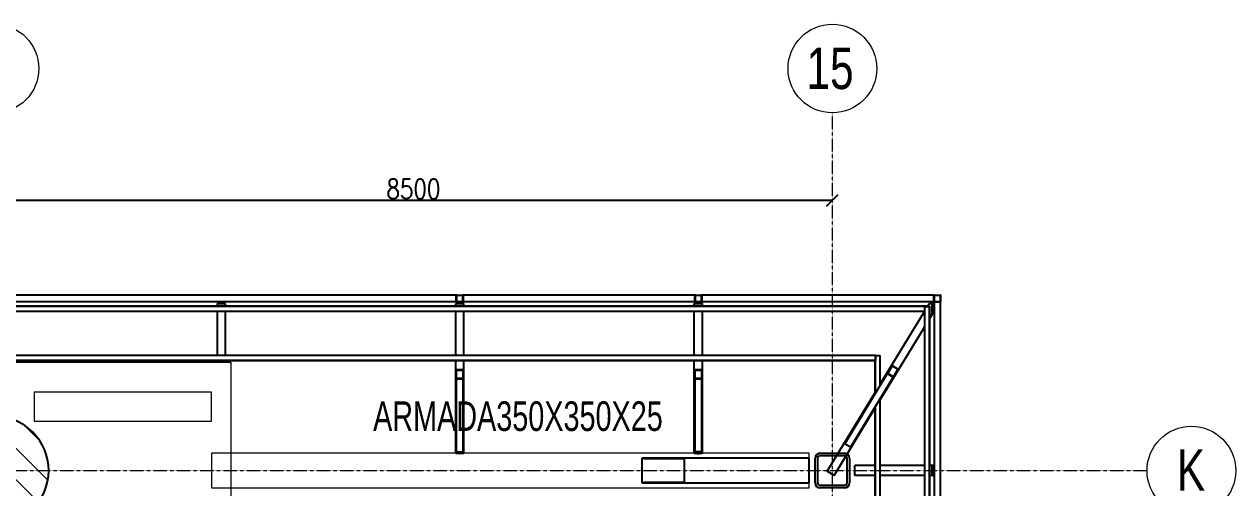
# Model space of a CAD drawing. Header units: millimetres. Extents: x -900 to 75388, y -21218 to 30031.
# Drawn here: x 63098 to 75388, y 25325 to 30031 of the extents above; entities that cross this region are included whole.
import ezdxf

# ---------------------------------------------------------------- set-up
doc = ezdxf.new("R2010")
doc.units = ezdxf.units.MM
doc.linetypes.add('Grid Line', pattern=[3.33375, 1.905, -0.47625, 0.47625, -0.47625])
for name, color, linetype, lineweight in [('0-1', 7, 'Continuous', 5), ('E_B_PLACA-1', 10, 'Continuous', 25), ('E_B_PLACA-2', 254, 'Continuous', 25), ('E_COLUMNAS', 1, 'Continuous', 18), ('E_COLUMNAS-1', 254, 'Continuous', 25), ('E_COLUMNAS-2', 1, 'Continuous', 9), ('E_COLUMNAS-3', 1, 'Continuous', 35), ('E_COLUMNAS-4', 1, 'Continuous', 25), ('E_EJES', 8, 'Continuous', 9), ('E_EJES-1', 8, 'Grid Line', 9), ('E_TEXTO', 3, 'Continuous', 9), ('E_VIGAS', 5, 'Continuous', 9), ('E_VIGAS-1', 5, 'Continuous', 25), ('E_VIGAS-2', 10, 'Continuous', 25), ('E_VIGAS-3', 5, 'Continuous', 25), ('S-COLS-HDLN-1', 52, 'Continuous', 9), ('VIGAS_HCB', 253, 'Continuous', 15)]:
    doc.layers.add(name, color=color, linetype=linetype, lineweight=lineweight)
doc.layers.add('COTAS', color=8, linetype='Continuous')
doc.styles.add('Arial Narrow', font='', dxfattribs={"width": 0.85, "height": 0.3})
doc.styles.add('CNI_COTAS', font='romans.shx', dxfattribs={"width": 0.8})
doc.styles.add('Swis721 LtCn BT', font='swisscl.ttf', dxfattribs={"height": 0.42})
doc.styles.get('Arial Narrow').set_extended_font_data('Arial Narrow')
doc.dimstyles.new('1.5', dxfattribs={"dimscale": 0, "dimtxt": 200, "dimasz": 120, "dimexe": 4, "dimexo": 4, "dimgap": 15, "dimtad": 1, "dimdec": 0, "dimzin": 4, "dimdsep": 46, "dimtxsty": 'CNI_COTAS', "dimblk": 'OBLIQUE', "dimcen": -0.09, "dimclrd": 256, "dimclrt": 3, "dimadec": 0, "dimazin": 0, "dimtfac": 1, "dimtdec": 0, "dimtmove": 2, "dimatfit": 0, "dimldrblk": 'OBLIQUE', "dimfxl": 0.05, "dimtolj": 1, "dimtzin": 0, "dimarcsym": 0})
pattern_1 = [(45, (0, 0), (-0.3768879, 0.3768879), []), (45, (0, 0.571), (-0.3768879, 0.3768879), [])]

# ---------------------------------------------------------------- blocks, each defined once
blk = doc.blocks.new('EST_SFM_VIGA-METALICA-SECCION-C - EST_SFM_VIGA-METALICA-UPN160-1604346-_58_00m_N_E_-NIVEL-15 DOC')
at = {"layer": 'E_VIGAS-1'}
for p, q in [((30.11, 0.018), (-30.277, 0.018)), ((32.53, 0.018), (30.168, 0.018)), ((34.953, 0.018), (32.588, 0.018)), ((35.017, 0.018), (35.011, 0.018)), ((35.017, 0.018), (35.017, -0.047)), ((-30.272, -0.047), (30.104, -0.047)), ((30.105, -0.047), (30.172, -0.047)), ((30.173, -0.047), (32.524, -0.047)), ((32.525, -0.047), (32.592, -0.047)), ((32.593, -0.047), (34.947, -0.047)), ((34.949, -0.047), (35.015, -0.047))]:
    blk.add_line(p, q, dxfattribs=at)
blk = doc.blocks.new('EST_SFM_VIGA-METALICA-SECCION-C - EST_SFM_VIGA-METALICA-UPN100-1529792-_58_00m_N_E_-NIVEL-15 DOC')
at = {"layer": 'E_VIGAS-2'}
for p, q in [((-13.568, -0.018), (-13.568, 0.032)), ((-13.263, 0.032), (-13.567, 0.032)), ((13.831, 0.032), (-13.129, 0.032)), ((-13.568, -0.018), (-13.181, -0.018)), ((-13.047, -0.018), (13.749, -0.018))]:
    blk.add_line(p, q, dxfattribs=at)
blk = doc.blocks.new('EST_SFM_VIGA-METALICA-SECCION-C - EST_SFM_VIGA-METALICA-UPN100-1530878-_58_00m_N_E_-NIVEL-15 DOC')
at = {"layer": 'E_VIGAS-2'}
for p, q in [((-14.294, -0.032), (-14.294, 0.018)), ((14.54, 0.018), (-14.294, 0.018)), ((-14.294, -0.032), (14.54, -0.032))]:
    blk.add_line(p, q, dxfattribs=at)
blk = doc.blocks.new('EST_SFM_VIGA-METALICA-SECCION-C - EST_SFM_VIGA-METALICA-UPN160-1529890-_58_00m_N_E_-NIVEL-15 DOC')
at = {"layer": 'E_VIGAS-1'}
for p, q in [((14.442, 0.018), (-14.49, 0.018)), ((-14.49, -0.047), (-14.49, 0.016)), ((-14.49, -0.047), (-14.487, -0.047)), ((-14.485, -0.047), (14.437, -0.047))]:
    blk.add_line(p, q, dxfattribs=at)
blk = doc.blocks.new('EST_SFM_VIGA-METALICA-SECCION-C - EST_SFM_VIGA-METALICA-UPN100-1526554-_58_00m_N_E_-NIVEL-15 DOC')
at = {"layer": 'E_VIGAS-2'}
for p, q in [((34.942, 0.018), (-34.929, 0.018)), ((34.942, 0.018), (34.942, -0.032)), ((-34.929, -0.032), (34.942, -0.032))]:
    blk.add_line(p, q, dxfattribs=at)
blk = doc.blocks.new('EST_SFM_VIGA-METALICA-SECCION-C - EST_SFM_VIGA-METALICA-UPN100-1526616-_58_00m_N_E_-NIVEL-15 DOC')
at = {"layer": 'E_VIGAS-2'}
for p, q in [((34.044, 0.032), (-34.827, 0.032)), ((34.044, 0.032), (34.044, -0.018)), ((-34.827, -0.018), (34.044, -0.018))]:
    blk.add_line(p, q, dxfattribs=at)
blk = doc.blocks.new('EST_SCM_COLUMNA-METALICA-SECCION-CUADRADA - EST_SCM_COLUMNA-TUBULAR-CUADRADA_PTEØ_70x70 e_3mm-V2-_58_00m_N_E_-NIVEL-15 DOC')
at = {"layer": 'E_COLUMNAS-1'}
for p, q in [((-0.035, -0.029), (-0.035, 0.029)), ((-0.032, 0.029), (-0.032, -0.029)), ((-0.029, 0.035), (0.029, 0.035)), ((0.029, 0.032), (-0.029, 0.032)), ((0.032, -0.029), (0.032, 0.029)), ((0.035, 0.029), (0.035, -0.029)), ((-0.029, -0.032), (0.029, -0.032)), ((0.029, -0.035), (-0.029, -0.035))]:
    blk.add_line(p, q, dxfattribs=at)
for centre, radius, start, end in [((-0.029, 0.029), 0.006, 90, 180), ((-0.029, 0.029), 0.003, 90, 180), ((0.029, 0.029), 0.006, 0, 90), ((0.029, 0.029), 0.003, 0, 90), ((0.029, 0.029), 0.006, 10, 80), ((0.029, 0.029), 0.003, 30, 60), ((-0.029, -0.029), 0.006, 180, 270), ((-0.029, -0.029), 0.003, 180, 270), ((0.029, -0.029), 0.003, 270, 360), ((0.029, -0.029), 0.006, 270, 0)]:
    blk.add_arc(centre, radius, start, end, dxfattribs=at)
blk = doc.blocks.new('EST_SCM_COLUMNA-METALICA-SECCION-CUADRADA - EST_SCM_COLUMNA-TUBULAR-CUADRADA_PTEØ_70x70 e_3mm-V8-_58_00m_N_E_-NIVEL-15 DOC')
at = {"layer": 'E_COLUMNAS-2'}
h = blk.add_hatch(dxfattribs=at)
h.set_pattern_fill('FP_4', color=256, style=0, pattern_type=2)
h.set_pattern_definition([(315, (-7.522, 167.908), (0.15909903, 0.15909903), [])])
h.paths.add_polyline_path([(-0.029, 0.035), (-0.033, 0.033), (-0.035, 0.029), (-0.031, 0.031)])
h.paths.add_polyline_path([(0.029, 0.035), (0.031, 0.031), (0.035, 0.029), (0.033, 0.033)])
h.paths.add_polyline_path([(-0.029, 0.035), (-0.029, 0.032), (0.029, 0.032), (0.029, 0.035), (0.021, 0.035)])
h.paths.add_polyline_path([(-0.035, -0.029), (-0.033, -0.033), (-0.029, -0.035), (-0.031, -0.031)])
h.paths.add_polyline_path([(-0.032, 0.029), (-0.035, 0.029), (-0.035, -0.029), (-0.032, -0.029)])
h.paths.add_polyline_path([(0.035, -0.029), (0.031, -0.031), (0.029, -0.035), (0.033, -0.033)])
h.paths.add_polyline_path([(0.032, 0.029), (0.032, -0.029), (0.035, -0.029), (0.035, 0.029)])
h.paths.add_polyline_path([(-0.029, -0.032), (-0.029, -0.035), (0.029, -0.035), (0.029, -0.032), (0.021, -0.032)])
at = {"layer": 'E_COLUMNAS-1'}
for p, q in [((-0.035, -0.029), (-0.035, 0.029)), ((-0.032, 0.029), (-0.032, -0.029)), ((-0.029, 0.035), (0.029, 0.035)), ((0.029, 0.032), (-0.029, 0.032)), ((0.032, -0.029), (0.032, 0.029)), ((0.035, 0.029), (0.035, -0.029)), ((-0.029, -0.032), (0.029, -0.032)), ((0.029, -0.035), (-0.029, -0.035))]:
    blk.add_line(p, q, dxfattribs=at)
for centre, radius, start, end in [((-0.029, 0.029), 0.006, 90, 180), ((-0.029, 0.029), 0.006, 90, 170), ((-0.029, 0.029), 0.003, 90, 180), ((-0.029, 0.029), 0.003, 90, 150), ((0.029, 0.029), 0.006, 0, 90), ((0.029, 0.029), 0.006, 10, 90), ((0.029, 0.029), 0.003, 0, 90), ((0.029, 0.029), 0.003, 30, 90), ((-0.029, -0.029), 0.006, 180, 270), ((-0.029, -0.029), 0.003, 180, 270), ((0.029, -0.029), 0.003, 270, 360), ((0.029, -0.029), 0.006, 270, 0)]:
    blk.add_arc(centre, radius, start, end, dxfattribs=at)
blk = doc.blocks.new('EST_SCM_COLUMNA-METALICA-SECCION-CUADRADA - EST_SCM_COLUMNA-TUBULAR-CUADRADA_PTEØ_70x70 e_3mm-V9-_58_00m_N_E_-NIVEL-15 DOC')
at = {"layer": 'E_COLUMNAS-1'}
for p, q in [((-0.035, -0.029), (-0.035, 0.029)), ((-0.032, 0.029), (-0.032, -0.029)), ((-0.029, 0.035), (0.029, 0.035)), ((0.029, 0.032), (-0.029, 0.032)), ((0.032, -0.029), (0.032, 0.029)), ((0.035, 0.029), (0.035, -0.029)), ((-0.029, -0.032), (0.029, -0.032)), ((0.029, -0.035), (-0.029, -0.035))]:
    blk.add_line(p, q, dxfattribs=at)
for centre, radius, start, end in [((-0.029, 0.029), 0.006, 90, 180), ((-0.029, 0.029), 0.006, 90, 170), ((-0.029, 0.029), 0.003, 90, 180), ((-0.029, 0.029), 0.003, 90, 150), ((0.029, 0.029), 0.006, 0, 90), ((0.029, 0.029), 0.006, 10, 90), ((0.029, 0.029), 0.003, 0, 90), ((0.029, 0.029), 0.003, 30, 90), ((-0.029, -0.029), 0.006, 180, 270), ((-0.029, -0.029), 0.003, 180, 270), ((0.029, -0.029), 0.003, 270, 360), ((0.029, -0.029), 0.006, 270, 0)]:
    blk.add_arc(centre, radius, start, end, dxfattribs=at)
blk = doc.blocks.new('DCTIB_CNI_EST_MOD-1A-FAC_0001_rvt-1-_58_00m_N_E_-NIVEL-15 DOC')
at = {"layer": 'E_VIGAS'}
h = blk.add_hatch(dxfattribs=at)
h.set_pattern_fill('FP_2', color=256, style=0, pattern_type=2)
h.set_pattern_definition(pattern_1)
h.paths.add_polyline_path([(-9.974, 167.094), (-9.91, 167.094), (-9.91, 167.096), (-9.974, 167.096)])
h.paths.add_polyline_path([(-9.977, 167.098), (-9.976, 167.098), (-9.977, 167.18)])
h.paths.add_polyline_path([(-9.974, 167.182), (-9.91, 167.182), (-9.91, 167.184), (-9.974, 167.184)])
h = blk.add_hatch(dxfattribs=at)
h.set_pattern_fill('FP_2', color=256, style=0, pattern_type=2)
h.set_pattern_definition(pattern_1)
h.paths.add_polyline_path([(-5.547, 167.111), (-5.545, 167.113), (-5.6, 167.146), (-5.601, 167.145), (-5.561, 167.12)])
h.paths.add_polyline_path([(-5.498, 167.191), (-5.497, 167.193), (-5.552, 167.226), (-5.553, 167.224)])
at = {"layer": 'E_B_PLACA-1'}
for p, q in [((-75.147, 167.83), (-5.177, 167.83)), ((-5.177, 167.83), (-5.177, 138.995)), ((-5.727, 167.28), (-74.597, 167.28)), ((-5.727, 166.944), (-5.727, 167.28)), ((-5.727, 140.014), (-5.727, 166.81))]:
    blk.add_line(p, q, dxfattribs=at)
at = {"layer": 'E_B_PLACA-2'}
for p, q in [((-5.177, 167.83), (-75.147, 167.83)), ((-5.177, 138.995), (-5.177, 167.83)), ((-74.597, 167.28), (-5.727, 167.28)), ((-5.727, 167.28), (-5.727, 166.944)), ((-5.727, 166.81), (-5.727, 140.014))]:
    blk.add_line(p, q, dxfattribs=at)
at = {"layer": 'E_COLUMNAS-1'}
for centre, radius, start, end in [((-9.971, 167.879), 0.006, 190, 270), ((-9.971, 167.879), 0.006, 190, 270), ((-9.971, 167.879), 0.003, 210, 270), ((-9.971, 167.879), 0.003, 210, 270), ((-9.913, 167.879), 0.006, 270, 350), ((-9.913, 167.879), 0.006, 270, 350), ((-9.913, 167.879), 0.003, 270, 330), ((-9.913, 167.879), 0.003, 270, 330), ((-7.551, 167.879), 0.006, 190, 270), ((-7.551, 167.879), 0.006, 190, 270), ((-7.551, 167.879), 0.003, 210, 270), ((-7.551, 167.879), 0.003, 210, 270), ((-7.493, 167.879), 0.006, 270, 350), ((-7.493, 167.879), 0.006, 270, 350), ((-7.493, 167.879), 0.003, 270, 330), ((-7.493, 167.879), 0.003, 270, 330), ((-5.128, 167.879), 0.006, 190, 260), ((-5.128, 167.879), 0.006, 190, 260), ((-5.128, 167.879), 0.003, 210, 240), ((-5.128, 167.879), 0.003, 210, 240)]:
    blk.add_arc(centre, radius, start, end, dxfattribs=at)
at = {"layer": 'E_VIGAS-1'}
for p, q in [((-12.403, 167.858), (-12.403, 167.859)), ((-12.403, 167.859), (-12.375, 167.859)), ((-12.403, 167.858), (-12.321, 167.858)), ((-12.321, 167.858), (-12.403, 167.858)), ((-12.403, 167.858), (-12.403, 167.83)), ((-12.403, 167.78), (-12.403, 167.33)), ((-12.364, 167.864), (-12.364, 167.878)), ((-12.364, 167.859), (-12.364, 167.864)), ((-12.359, 167.878), (-12.359, 167.864)), ((-12.359, 167.864), (-12.359, 167.859)), ((-12.349, 167.859), (-12.321, 167.859)), ((-12.321, 167.859), (-12.321, 167.858)), ((-12.321, 167.858), (-12.321, 167.83)), ((-12.321, 167.78), (-12.321, 167.33)), ((-9.983, 167.859), (-9.955, 167.859)), ((-9.983, 167.858), (-9.983, 167.859)), ((-9.983, 167.858), (-9.901, 167.858)), ((-9.901, 167.858), (-9.983, 167.858)), ((-9.983, 167.83), (-9.983, 167.858)), ((-9.983, 167.33), (-9.983, 167.78)), ((-9.945, 167.876), (-9.945, 167.878)), ((-9.945, 167.864), (-9.945, 167.873)), ((-9.945, 167.859), (-9.945, 167.864)), ((-9.94, 167.878), (-9.94, 167.876)), ((-9.94, 167.873), (-9.94, 167.864)), ((-9.94, 167.864), (-9.94, 167.859)), ((-9.929, 167.859), (-9.901, 167.859)), ((-9.901, 167.859), (-9.901, 167.858)), ((-9.901, 167.83), (-9.901, 167.858)), ((-9.901, 167.33), (-9.901, 167.78)), ((-7.535, 167.859), (-7.563, 167.859)), ((-7.563, 167.859), (-7.535, 167.859)), ((-7.563, 167.858), (-7.563, 167.859)), ((-7.563, 167.858), (-7.481, 167.858)), ((-7.481, 167.858), (-7.563, 167.858)), ((-7.563, 167.83), (-7.563, 167.858)), ((-7.563, 167.33), (-7.563, 167.78)), ((-7.525, 167.876), (-7.525, 167.878)), ((-7.525, 167.864), (-7.525, 167.873)), ((-7.525, 167.859), (-7.525, 167.864)), ((-7.52, 167.878), (-7.52, 167.876)), ((-7.52, 167.873), (-7.52, 167.864)), ((-7.52, 167.864), (-7.52, 167.859)), ((-7.509, 167.859), (-7.481, 167.859)), ((-7.481, 167.859), (-7.509, 167.859)), ((-7.481, 167.859), (-7.481, 167.858)), ((-7.481, 167.83), (-7.481, 167.858)), ((-7.481, 167.33), (-7.481, 167.78)), ((-5.677, 167.038), (-5.227, 167.777)), ((-5.194, 167.83), (-5.177, 167.858)), ((-5.177, 167.859), (-5.148, 167.859)), ((-5.177, 167.858), (-5.149, 167.858)), ((-5.149, 167.858), (-5.177, 167.858)), ((-5.158, 167.878), (-5.17, 167.859)), ((-5.153, 167.873), (-5.153, 167.875)), ((-5.151, 167.868), (-5.152, 167.87)), ((-5.149, 167.864), (-5.15, 167.865)), ((-5.149, 167.747), (-5.149, 167.858)), ((-5.148, 167.853), (-5.148, 167.859)), ((-5.148, 167.859), (-5.148, 167.853)), ((-5.148, 167.802), (-5.148, 167.749)), ((-5.148, 167.76), (-5.129, 167.791)), ((-5.146, 167.835), (-5.143, 167.84)), ((-5.143, 167.831), (-5.146, 167.826)), ((-5.177, 167.701), (-5.149, 167.747)), ((-5.677, 166.88), (-5.227, 167.619)), ((-12.403, 167.28), (-12.403, 167.263)), ((-12.321, 167.28), (-12.321, 167.263)), ((-9.983, 166.337), (-9.983, 167.28)), ((-9.901, 166.337), (-9.901, 167.28)), ((-7.563, 166.337), (-7.563, 167.28)), ((-7.481, 166.337), (-7.481, 167.28)), ((-12.321, 167.263), (-12.403, 167.263)), ((-9.977, 167.18), (-9.977, 167.098)), ((-9.976, 167.18), (-9.976, 167.172)), ((-9.976, 167.098), (-9.976, 167.18)), ((-9.91, 167.184), (-9.974, 167.184)), ((-9.974, 167.182), (-9.91, 167.182)), ((-9.909, 167.172), (-9.909, 167.18)), ((-9.909, 167.18), (-9.909, 167.098)), ((-9.907, 167.098), (-9.907, 167.18)), ((-7.557, 167.18), (-7.557, 167.098)), ((-7.556, 167.18), (-7.556, 167.172)), ((-7.556, 167.098), (-7.556, 167.18)), ((-7.49, 167.184), (-7.554, 167.184)), ((-7.554, 167.182), (-7.49, 167.182)), ((-7.489, 167.172), (-7.489, 167.18)), ((-7.489, 167.18), (-7.489, 167.098)), ((-7.487, 167.098), (-7.487, 167.18)), ((-5.602, 167.15), (-6.034, 166.44)), ((-5.556, 167.224), (-5.602, 167.15)), ((-5.6, 167.149), (-5.602, 167.146)), ((-5.601, 167.145), (-5.547, 167.111)), ((-5.6, 167.149), (-5.555, 167.223)), ((-5.545, 167.113), (-5.6, 167.146)), ((-5.555, 167.223), (-5.56, 167.216)), ((-5.553, 167.224), (-5.498, 167.191)), ((-5.497, 167.193), (-5.552, 167.226)), ((-5.498, 167.188), (-5.543, 167.114)), ((-5.542, 167.113), (-5.497, 167.188)), ((-5.502, 167.181), (-5.498, 167.188)), ((-9.977, 167.098), (-9.977, 166.357)), ((-9.976, 167.098), (-9.976, 167.094)), ((-9.91, 167.096), (-9.974, 167.096)), ((-9.974, 167.094), (-9.91, 167.094)), ((-9.909, 167.094), (-9.909, 167.098)), ((-9.907, 166.357), (-9.907, 167.098)), ((-7.557, 167.098), (-7.557, 166.361)), ((-7.556, 167.098), (-7.556, 167.094)), ((-7.49, 167.096), (-7.554, 167.096)), ((-7.554, 167.094), (-7.49, 167.094)), ((-7.489, 167.094), (-7.489, 167.098)), ((-7.487, 166.361), (-7.487, 167.098)), ((-5.974, 166.404), (-5.542, 167.113)), ((-5.545, 167.111), (-5.543, 167.114)), ((-6.215, 166.155), (-5.727, 166.956)), ((-6.145, 166.112), (-5.727, 166.798)), ((-6.033, 166.435), (-5.979, 166.402)), ((-9.901, 166.337), (-9.983, 166.337)), ((-9.974, 166.353), (-9.91, 166.353)), ((-7.481, 166.337), (-7.563, 166.337)), ((-7.535, 166.337), (-7.563, 166.337)), ((-7.554, 166.357), (-7.49, 166.357)), ((-7.525, 166.337), (-7.519, 166.337)), ((-7.525, 166.337), (-7.525, 166.337)), ((-7.52, 166.337), (-7.52, 166.337)), ((-7.481, 166.337), (-7.509, 166.337)), ((-5.934, 166.112), (-5.934, 166.212)), ((-5.727, 166.212), (-5.934, 166.212)), ((-5.227, 166.212), (-5.677, 166.212)), ((-5.149, 166.212), (-5.177, 166.212)), ((-5.149, 166.212), (-5.149, 166.112)), ((-5.149, 166.112), (-5.149, 166.212)), ((-5.149, 166.212), (-5.148, 166.212)), ((-5.148, 166.212), (-5.148, 166.175)), ((-5.129, 166.212), (-5.148, 166.212)), ((-5.148, 166.165), (-5.143, 166.165)), ((-5.143, 166.165), (-5.148, 166.165)), ((-5.148, 166.165), (-5.143, 166.165)), ((-5.143, 166.165), (-5.129, 166.165)), ((-6.145, 166.112), (-6.215, 166.155)), ((-5.727, 166.112), (-5.934, 166.112)), ((-5.227, 166.112), (-5.677, 166.112)), ((-5.149, 166.112), (-5.177, 166.112)), ((-5.148, 166.112), (-5.149, 166.112)), ((-5.143, 166.16), (-5.148, 166.16)), ((-5.143, 166.16), (-5.148, 166.16)), ((-5.148, 166.16), (-5.143, 166.16)), ((-5.148, 166.15), (-5.148, 166.112)), ((-5.148, 166.112), (-5.129, 166.112)), ((-5.129, 166.16), (-5.143, 166.16))]:
    blk.add_line(p, q, dxfattribs=at)
at = {"layer": 'E_VIGAS-1', "flags": 128}
for points in [[(-5.177, 167.858), (-5.177, 167.858), (-5.177, 167.859)], [(-5.136, 167.854), (-5.138, 167.855), (-5.142, 167.857), (-5.146, 167.861), (-5.149, 167.864), (-5.152, 167.869), (-5.153, 167.874), (-5.154, 167.878)], [(-5.143, 167.84), (-5.138, 167.848), (-5.133, 167.857), (-5.129, 167.863)], [(-5.129, 167.854), (-5.133, 167.847), (-5.138, 167.838), (-5.143, 167.831)], [(-5.148, 167.749), (-5.149, 167.747), (-5.149, 167.747)], [(-9.974, 167.184), (-9.975, 167.184), (-9.975, 167.184), (-9.976, 167.183), (-9.976, 167.183), (-9.977, 167.182), (-9.977, 167.181), (-9.977, 167.18)], [(-9.976, 167.18), (-9.976, 167.181), (-9.975, 167.181), (-9.975, 167.182), (-9.975, 167.182), (-9.975, 167.182), (-9.974, 167.182), (-9.974, 167.182)], [(-9.907, 167.18), (-9.907, 167.181), (-9.907, 167.182), (-9.908, 167.183), (-9.908, 167.183), (-9.909, 167.184), (-9.909, 167.184), (-9.91, 167.184)], [(-9.91, 167.182), (-9.91, 167.182), (-9.909, 167.182), (-9.909, 167.182), (-9.909, 167.182), (-9.909, 167.181), (-9.909, 167.181), (-9.909, 167.18)], [(-7.554, 167.184), (-7.555, 167.184), (-7.555, 167.184), (-7.556, 167.183), (-7.556, 167.183), (-7.557, 167.182), (-7.557, 167.181), (-7.557, 167.18)], [(-7.556, 167.18), (-7.556, 167.181), (-7.555, 167.181), (-7.555, 167.182), (-7.555, 167.182), (-7.555, 167.182), (-7.554, 167.182), (-7.554, 167.182)], [(-7.487, 167.18), (-7.487, 167.181), (-7.487, 167.182), (-7.488, 167.183), (-7.488, 167.183), (-7.489, 167.184), (-7.489, 167.184), (-7.49, 167.184)], [(-7.49, 167.182), (-7.49, 167.182), (-7.489, 167.182), (-7.489, 167.182), (-7.489, 167.182), (-7.489, 167.181), (-7.489, 167.181), (-7.489, 167.18)], [(-5.602, 167.15), (-5.602, 167.149), (-5.602, 167.148), (-5.602, 167.147), (-5.602, 167.146), (-5.602, 167.146), (-5.602, 167.145), (-5.601, 167.145)], [(-5.6, 167.146), (-5.6, 167.147), (-5.601, 167.147), (-5.601, 167.147), (-5.601, 167.148), (-5.601, 167.148), (-5.601, 167.149), (-5.6, 167.149)], [(-5.552, 167.226), (-5.552, 167.226), (-5.553, 167.226), (-5.554, 167.226), (-5.555, 167.226), (-5.555, 167.225), (-5.556, 167.225), (-5.556, 167.224)], [(-5.555, 167.223), (-5.555, 167.224), (-5.555, 167.224), (-5.554, 167.224), (-5.554, 167.224), (-5.554, 167.224), (-5.553, 167.224), (-5.553, 167.224), (-5.553, 167.224)], [(-5.498, 167.191), (-5.498, 167.191), (-5.498, 167.19), (-5.498, 167.19), (-5.498, 167.19), (-5.498, 167.189), (-5.498, 167.189), (-5.498, 167.188)], [(-5.497, 167.188), (-5.496, 167.188), (-5.496, 167.189), (-5.496, 167.19), (-5.496, 167.191), (-5.496, 167.192), (-5.497, 167.192), (-5.497, 167.193)], [(-9.977, 167.098), (-9.977, 167.097), (-9.977, 167.096), (-9.976, 167.095), (-9.976, 167.095), (-9.975, 167.094), (-9.975, 167.094), (-9.974, 167.094)], [(-9.974, 167.096), (-9.974, 167.096), (-9.975, 167.096), (-9.975, 167.096), (-9.975, 167.096), (-9.975, 167.097), (-9.976, 167.097), (-9.976, 167.098)], [(-9.91, 167.094), (-9.909, 167.094), (-9.909, 167.094), (-9.908, 167.095), (-9.908, 167.095), (-9.907, 167.096), (-9.907, 167.097), (-9.907, 167.098)], [(-9.909, 167.098), (-9.909, 167.097), (-9.909, 167.097), (-9.909, 167.096), (-9.909, 167.096), (-9.909, 167.096), (-9.91, 167.096), (-9.91, 167.096)], [(-7.557, 167.098), (-7.557, 167.097), (-7.557, 167.096), (-7.556, 167.095), (-7.556, 167.095), (-7.555, 167.094), (-7.555, 167.094), (-7.554, 167.094)], [(-7.554, 167.096), (-7.554, 167.096), (-7.555, 167.096), (-7.555, 167.096), (-7.555, 167.096), (-7.555, 167.097), (-7.556, 167.097), (-7.556, 167.098)], [(-7.49, 167.094), (-7.489, 167.094), (-7.489, 167.094), (-7.488, 167.095), (-7.488, 167.095), (-7.487, 167.096), (-7.487, 167.097), (-7.487, 167.098)], [(-7.489, 167.098), (-7.489, 167.097), (-7.489, 167.097), (-7.489, 167.096), (-7.489, 167.096), (-7.489, 167.096), (-7.49, 167.096), (-7.49, 167.096)], [(-5.547, 167.111), (-5.546, 167.111), (-5.545, 167.111), (-5.544, 167.111), (-5.544, 167.112), (-5.543, 167.112), (-5.542, 167.113), (-5.542, 167.113)], [(-5.543, 167.114), (-5.543, 167.114), (-5.544, 167.113), (-5.544, 167.113), (-5.544, 167.113), (-5.545, 167.113), (-5.545, 167.113), (-5.545, 167.113)], [(-6.034, 166.44), (-6.034, 166.44), (-6.034, 166.439), (-6.034, 166.438), (-6.034, 166.437), (-6.034, 166.436), (-6.034, 166.436), (-6.033, 166.435)], [(-9.977, 166.357), (-9.977, 166.356), (-9.977, 166.355), (-9.976, 166.355), (-9.976, 166.354), (-9.975, 166.354), (-9.975, 166.353), (-9.974, 166.353)], [(-9.91, 166.353), (-9.909, 166.353), (-9.909, 166.354), (-9.908, 166.354), (-9.908, 166.355), (-9.907, 166.355), (-9.907, 166.356), (-9.907, 166.357)], [(-7.557, 166.361), (-7.557, 166.36), (-7.557, 166.359), (-7.556, 166.359), (-7.556, 166.358), (-7.555, 166.358), (-7.555, 166.357), (-7.554, 166.357)], [(-7.49, 166.357), (-7.489, 166.357), (-7.489, 166.358), (-7.488, 166.358), (-7.488, 166.359), (-7.487, 166.359), (-7.487, 166.36), (-7.487, 166.361)], [(-5.979, 166.402), (-5.978, 166.402), (-5.977, 166.402), (-5.977, 166.402), (-5.976, 166.402), (-5.975, 166.403), (-5.974, 166.403), (-5.974, 166.404)]]:
    blk.add_lwpolyline(points, dxfattribs=at)
at = {"layer": 'E_VIGAS-1'}
for centre, start_param, end_param in [((-7.535, 166.337), 4.712389, 6.283185), ((-7.535, 166.337), 0.785398, 1.308997), ((-7.535, 166.337), 0, 0.523599), ((-7.509, 166.337), 3.141593, 4.712389), ((-7.509, 166.337), 2.617994, 3.141593), ((-7.509, 166.337), 1.832596, 2.356194)]:
    blk.add_ellipse(centre, major_axis=(0.0107, 0), ratio=0.003149, start_param=start_param, end_param=end_param, dxfattribs=at)
for points, knots in [([(-12.375, 167.859), (-12.374, 167.859), (-12.373, 167.859), (-12.37, 167.859), (-12.368, 167.86), (-12.366, 167.86), (-12.365, 167.862), (-12.364, 167.863), (-12.364, 167.864)], [0, 0, 0, 0, 0.142857, 0.285714, 0.428571, 0.571429, 0.785714, 1, 1, 1, 1]), ([(-12.364, 167.864), (-12.364, 167.863), (-12.365, 167.862), (-12.366, 167.86), (-12.368, 167.86), (-12.369, 167.859), (-12.37, 167.859), (-12.372, 167.859), (-12.374, 167.859), (-12.375, 167.859)], [0, 0, 0, 0, 0.285714, 0.428571, 0.571429, 0.678571, 0.732143, 0.785714, 1, 1, 1, 1]), ([(-12.349, 167.859), (-12.35, 167.859), (-12.351, 167.859), (-12.354, 167.859), (-12.356, 167.86), (-12.358, 167.86), (-12.359, 167.862), (-12.359, 167.863), (-12.359, 167.864)], [0, 0, 0, 0, 0.142857, 0.285714, 0.428571, 0.571429, 0.785714, 1, 1, 1, 1]), ([(-12.359, 167.864), (-12.359, 167.863), (-12.359, 167.862), (-12.357, 167.86), (-12.356, 167.86), (-12.354, 167.859), (-12.353, 167.859), (-12.352, 167.859), (-12.35, 167.859), (-12.349, 167.859)], [0, 0, 0, 0, 0.285714, 0.428571, 0.571429, 0.678571, 0.732143, 0.785714, 1, 1, 1, 1]), ([(-9.945, 167.864), (-9.945, 167.863), (-9.945, 167.862), (-9.947, 167.86), (-9.948, 167.86), (-9.95, 167.859), (-9.951, 167.859), (-9.952, 167.859), (-9.954, 167.859), (-9.955, 167.859)], [0, 0, 0, 0, 0.285714, 0.428571, 0.571429, 0.678571, 0.732143, 0.785714, 1, 1, 1, 1]), ([(-9.955, 167.859), (-9.954, 167.859), (-9.953, 167.859), (-9.95, 167.859), (-9.948, 167.86), (-9.946, 167.86), (-9.945, 167.862), (-9.945, 167.863), (-9.945, 167.864)], [0, 0, 0, 0, 0.142857, 0.285714, 0.428571, 0.571429, 0.785714, 1, 1, 1, 1]), ([(-9.94, 167.864), (-9.94, 167.863), (-9.939, 167.862), (-9.938, 167.86), (-9.936, 167.86), (-9.935, 167.859), (-9.934, 167.859), (-9.932, 167.859), (-9.93, 167.859), (-9.929, 167.859)], [0, 0, 0, 0, 0.285714, 0.428571, 0.571429, 0.678571, 0.732143, 0.785714, 1, 1, 1, 1]), ([(-9.929, 167.859), (-9.93, 167.859), (-9.931, 167.859), (-9.934, 167.859), (-9.936, 167.86), (-9.938, 167.86), (-9.939, 167.862), (-9.94, 167.863), (-9.94, 167.864)], [0, 0, 0, 0, 0.142857, 0.285714, 0.428571, 0.571429, 0.785714, 1, 1, 1, 1]), ([(-7.525, 167.864), (-7.525, 167.863), (-7.525, 167.862), (-7.527, 167.86), (-7.528, 167.86), (-7.53, 167.859), (-7.531, 167.859), (-7.532, 167.859), (-7.534, 167.859), (-7.535, 167.859)], [0, 0, 0, 0, 0.285714, 0.428571, 0.571429, 0.678571, 0.732143, 0.785714, 1, 1, 1, 1]), ([(-7.535, 167.859), (-7.534, 167.859), (-7.533, 167.859), (-7.53, 167.859), (-7.528, 167.859), (-7.526, 167.86), (-7.525, 167.862), (-7.525, 167.863), (-7.525, 167.864)], [0, 0, 0, 0, 0.142857, 0.285714, 0.428571, 0.571429, 0.785714, 1, 1, 1, 1]), ([(-7.52, 167.864), (-7.52, 167.863), (-7.519, 167.861), (-7.518, 167.86), (-7.516, 167.86), (-7.515, 167.859), (-7.514, 167.859), (-7.512, 167.859), (-7.51, 167.859), (-7.509, 167.859)], [0, 0, 0, 0, 0.285714, 0.428571, 0.571429, 0.678571, 0.732143, 0.785714, 1, 1, 1, 1]), ([(-7.509, 167.859), (-7.51, 167.859), (-7.511, 167.859), (-7.514, 167.859), (-7.516, 167.86), (-7.518, 167.86), (-7.519, 167.862), (-7.52, 167.863), (-7.52, 167.864)], [0, 0, 0, 0, 0.142857, 0.285714, 0.428571, 0.571429, 0.785714, 1, 1, 1, 1]), ([(-5.148, 167.853), (-5.148, 167.852), (-5.148, 167.85), (-5.148, 167.848), (-5.148, 167.847), (-5.148, 167.846), (-5.148, 167.845), (-5.148, 167.844), (-5.148, 167.844), (-5.148, 167.843), (-5.147, 167.843), (-5.147, 167.843), (-5.147, 167.843)], [-1, -1, -1, -1, -0.8571429, -0.7857143, -0.75, -0.7142857, -0.6785714, -0.6428571, -0.6071429, -0.5892857, -0.5803571, -0.5714286, -0.5714286, -0.5714286, -0.5714286]), ([(-5.143, 167.84), (-5.143, 167.84), (-5.144, 167.839), (-5.144, 167.839), (-5.145, 167.838), (-5.145, 167.838), (-5.145, 167.838), (-5.146, 167.838), (-5.146, 167.838), (-5.146, 167.838), (-5.146, 167.839), (-5.147, 167.839), (-5.147, 167.84), (-5.147, 167.84), (-5.147, 167.84), (-5.147, 167.84), (-5.147, 167.84), (-5.147, 167.841), (-5.147, 167.841), (-5.147, 167.842), (-5.147, 167.842), (-5.147, 167.843), (-5.147, 167.843), (-5.147, 167.843), (-5.148, 167.843), (-5.148, 167.844), (-5.148, 167.844), (-5.148, 167.845), (-5.148, 167.846), (-5.148, 167.847), (-5.148, 167.848), (-5.148, 167.85), (-5.148, 167.852), (-5.148, 167.853)], [-1, -1, -1, -1, -0.928571, -0.857143, -0.839286, -0.821429, -0.785714, -0.75, -0.714286, -0.678571, -0.642857, -0.607143, -0.589286, -0.580357, -0.571429, -0.5625, -0.553571, -0.535714, -0.5, -0.464286, -0.446429, -0.4375, -0.428571, -0.419643, -0.410714, -0.392857, -0.357143, -0.321429, -0.285714, -0.25, -0.214286, -0.142857, 0, 0, 0, 0]), ([(-5.143, 167.831), (-5.144, 167.829), (-5.146, 167.824), (-5.147, 167.816), (-5.148, 167.809), (-5.148, 167.804), (-5.148, 167.802)], [0, 0, 0, 0, 0.285714, 0.571429, 0.785714, 1, 1, 1, 1]), ([(-5.146, 167.838), (-5.146, 167.838), (-5.146, 167.838), (-5.145, 167.838), (-5.145, 167.838), (-5.145, 167.838), (-5.144, 167.839), (-5.144, 167.839), (-5.143, 167.84), (-5.143, 167.84)], [-0.2857143, -0.2857143, -0.2857143, -0.2857143, -0.25, -0.2142857, -0.1785714, -0.1607143, -0.1428571, -0.0714286, 0, 0, 0, 0]), ([(-5.146, 167.824), (-5.145, 167.825), (-5.145, 167.827), (-5.143, 167.83), (-5.143, 167.831)], [0.7143088, 0.7143088, 0.7143088, 0.7143088, 0.8571429, 1, 1, 1, 1]), ([(-5.148, 166.175), (-5.148, 166.174), (-5.148, 166.173), (-5.147, 166.17), (-5.147, 166.169), (-5.146, 166.167), (-5.145, 166.165), (-5.143, 166.165), (-5.143, 166.165)], [0, 0, 0, 0, 0.142857, 0.285714, 0.428571, 0.571429, 0.785714, 1, 1, 1, 1]), ([(-5.143, 166.16), (-5.143, 166.16), (-5.144, 166.159), (-5.145, 166.159), (-5.146, 166.158), (-5.147, 166.156), (-5.147, 166.155), (-5.147, 166.154), (-5.148, 166.152), (-5.148, 166.151), (-5.148, 166.15)], [0, 0, 0, 0, 0.142857, 0.285714, 0.428571, 0.571429, 0.678571, 0.732143, 0.785714, 1, 1, 1, 1])]:
    blk.add_open_spline(points, degree=3, knots=knots, dxfattribs=at)
for points in [[(-5.148, 167.859), (-5.148, 167.859), (-5.149, 167.858), (-5.149, 167.858), (-5.149, 167.858)], [(-5.148, 167.802), (-5.148, 167.803), (-5.148, 167.807), (-5.148, 167.811), (-5.147, 167.814), (-5.147, 167.815)]]:
    blk.add_open_spline(points, degree=3, dxfattribs=at)
at = {"layer": 'E_COLUMNAS-1', "rotation": 180}
for name, p in [('EST_SCM_COLUMNA-METALICA-SECCION-CUADRADA - EST_SCM_COLUMNA-TUBULAR-CUADRADA_PTEØ_70x70 e_3mm-V9-_58_00m_N_E_-NIVEL-15 DOC', (-9.942, 167.908)), ('EST_SCM_COLUMNA-METALICA-SECCION-CUADRADA - EST_SCM_COLUMNA-TUBULAR-CUADRADA_PTEØ_70x70 e_3mm-V8-_58_00m_N_E_-NIVEL-15 DOC', (-7.522, 167.908)), ('EST_SCM_COLUMNA-METALICA-SECCION-CUADRADA - EST_SCM_COLUMNA-TUBULAR-CUADRADA_PTEØ_70x70 e_3mm-V2-_58_00m_N_E_-NIVEL-15 DOC', (-5.099, 167.908))]:
    blk.add_blockref(name, p, dxfattribs=at)
at = {"layer": 'E_VIGAS-1'}
for name, p in [('EST_SFM_VIGA-METALICA-SECCION-C - EST_SFM_VIGA-METALICA-UPN160-1604346-_58_00m_N_E_-NIVEL-15 DOC', (-40.081, 167.925)), ('EST_SFM_VIGA-METALICA-SECCION-C - EST_SFM_VIGA-METALICA-UPN100-1526554-_58_00m_N_E_-NIVEL-15 DOC', (-40.169, 167.812)), ('EST_SFM_VIGA-METALICA-SECCION-C - EST_SFM_VIGA-METALICA-UPN100-1526616-_58_00m_N_E_-NIVEL-15 DOC', (-39.77, 167.298))]:
    blk.add_blockref(name, p, dxfattribs=at)
for name, p, rotation in [('EST_SFM_VIGA-METALICA-SECCION-C - EST_SFM_VIGA-METALICA-UPN100-1530878-_58_00m_N_E_-NIVEL-15 DOC', (-5.195, 153.535), 270), ('EST_SFM_VIGA-METALICA-SECCION-C - EST_SFM_VIGA-METALICA-UPN160-1529890-_58_00m_N_E_-NIVEL-15 DOC', (-5.082, 153.388), 269.9999999999999), ('EST_SFM_VIGA-METALICA-SECCION-C - EST_SFM_VIGA-METALICA-UPN100-1529792-_58_00m_N_E_-NIVEL-15 DOC', (-5.709, 153.763), 270.0000000000001)]:
    blk.add_blockref(name, p, dxfattribs=dict(at, rotation=rotation))
blk = doc.blocks.new('EST_SCM_COLUMNA-METALICA-SECCION-CUADRADA - EST_SCM_COLUMNA-TUBULAR-CUADRADA_ARMADA_350X350X25-2301506-_58_00m_N_E_-NIVEL-15 DOC')
at = {"layer": 'S-COLS-HDLN-1'}
h = blk.add_hatch(dxfattribs=at)
h.set_pattern_fill('FP_16', color=256, style=0, pattern_type=2)
h.set_pattern_definition([(135, (6.162, -166.162), (-0.15909903, -0.15909903), [])])
h.paths.add_polyline_path([(0.125, -0.175), (0.144, -0.171), (0.16, -0.16), (0.171, -0.144), (0.175, -0.125), (0.174, 0.13), (0.171, 0.144), (0.16, 0.16), (0.144, 0.171), (0.125, 0.175), (-0.125, 0.175), (-0.144, 0.171), (-0.16, 0.16), (-0.171, 0.144), (-0.175, 0.125), (-0.175, -0.125), (-0.171, -0.144), (-0.16, -0.16), (-0.144, -0.171), (-0.125, -0.175), (0.035, -0.175)])
h.paths.add_polyline_path([(-0.125, -0.15), (-0.138, -0.147), (-0.147, -0.138), (-0.15, -0.125), (-0.149, 0.13), (-0.147, 0.137), (-0.138, 0.147), (-0.125, 0.15), (0.125, 0.15), (0.137, 0.147), (0.147, 0.137), (0.15, 0.125), (0.15, -0.125), (0.147, -0.138), (0.137, -0.147), (0.125, -0.15), (-0.107, -0.15)])
at = {"layer": 'E_COLUMNAS-4'}
for p, q in [((-0.175, -0.125), (-0.175, 0.125)), ((-0.15, 0.125), (-0.15, -0.125)), ((-0.125, 0.175), (0.125, 0.175)), ((0.125, 0.15), (-0.125, 0.15)), ((0.15, -0.125), (0.15, 0.125)), ((0.175, 0.125), (0.175, -0.125)), ((-0.125, -0.15), (0.125, -0.15)), ((0.125, -0.175), (-0.125, -0.175))]:
    blk.add_line(p, q, dxfattribs=at)
for centre, radius, start, end in [((-0.125, 0.125), 0.05, 90, 180), ((-0.125, 0.125), 0.025, 90, 180), ((0.125, 0.125), 0.05, 0, 90), ((0.125, 0.125), 0.025, 360, 90), ((-0.125, -0.125), 0.05, 180, 270), ((-0.125, -0.125), 0.025, 180, 270), ((0.125, -0.125), 0.05, 270, 0), ((0.125, -0.125), 0.025, 270, 360)]:
    blk.add_arc(centre, radius, start, end, dxfattribs=at)
blk = doc.blocks.new('EST_SCM_COLUMNA-SECCION-CIRCULAR - EST_SCM_COLUMNA-CONCRETO-CIRCULAR_Ø_110cm-V23-_58_00m_N_E_-NIVEL-15 DOC')
at = {"layer": 'E_COLUMNAS'}
h = blk.add_hatch(dxfattribs=at)
h.set_pattern_fill('FP_22', color=256, style=0, pattern_type=2)
h.set_pattern_definition([(135, (14.662, -166.162), (-0.15909903, -0.15909903), [])])
h.paths.add_polyline_path([(0.041, -0.548), (0.122, -0.536), (0.201, -0.512), (0.275, -0.476), (0.343, -0.43), (0.403, -0.374), (0.454, -0.31), (0.496, -0.239), (0.526, -0.162), (0.544, -0.082), (0.55, 0), (0.544, 0.082), (0.526, 0.162), (0.496, 0.239), (0.454, 0.31), (0.402, 0.375), (0.343, 0.43), (0.275, 0.476), (0.201, 0.512), (0.122, 0.536), (0.041, 0.548), (-0.041, 0.548), (-0.122, 0.536), (-0.201, 0.512), (-0.275, 0.476), (-0.343, 0.43), (-0.403, 0.374), (-0.454, 0.31), (-0.496, 0.239), (-0.526, 0.162), (-0.544, 0.082), (-0.55, 0), (-0.544, -0.082), (-0.526, -0.162), (-0.496, -0.239), (-0.454, -0.31), (-0.403, -0.374), (-0.343, -0.43), (-0.275, -0.476), (-0.201, -0.512), (-0.122, -0.536), (-0.041, -0.548)])
at = {"layer": 'E_COLUMNAS-4'}
for start, end in [(0, 180), (180, 0)]:
    blk.add_arc((0, 0), 0.55, start, end, dxfattribs=at)
blk = doc.blocks.new('Grid - CNI_NOMBRE EJES-372759-_58_00m_N_E_-NIVEL-15 DOC')
at = {"layer": 'E_EJES'}
blk.add_circle((0, 0), 0.003, dxfattribs=at)
blk = doc.blocks.new('_Oblique')
at = {"color": 0, "linetype": 'ByBlock', "lineweight": -2}
blk.add_line((-0.5, -0.5), (0.5, 0.5), dxfattribs=at)
blk = doc.blocks.new('*D178')
at = {"layer": 'COTAS', "lineweight": -2, "transparency": 16777216}
blk.add_line((62796, 28243), (71296, 28243), dxfattribs=at)
at = {"layer": 'Defpoints', "color": 0, "transparency": 16777216}
for p in [(62796, 28243), (71296, 28243), (71296, 28243)]:
    blk.add_point(p, dxfattribs=at)
at = {"layer": 'COTAS', "lineweight": -2, "transparency": 16777216, "xscale": 120, "yscale": 120, "zscale": 120, "rotation": 180}
blk.add_blockref('_Oblique', (62796, 28243), dxfattribs=at)
at = {"layer": 'COTAS', "lineweight": -2, "transparency": 16777216, "xscale": 120, "yscale": 120, "zscale": 120}
blk.add_blockref('_Oblique', (71296, 28243), dxfattribs=at)
at = {"layer": 'COTAS', "color": 3, "transparency": 16777216, "insert": (67046, 28358), "char_height": 200, "attachment_point": 5, "style": 'CNI_COTAS'}
blk.add_mtext('\\A1;8500', dxfattribs=at)

msp = doc.modelspace()

# ---------------------------------------------------------------- hatches: boundary and pattern name
at = {"layer": 'E_VIGAS'}
h = msp.add_hatch(dxfattribs=at)
h.set_pattern_fill('FP_2', color=256, scale=1000, style=0, pattern_type=2)
h.set_pattern_definition([(45, (77458.5, -140662.4), (-376.8879, 376.8879), []), (45, (77458.5, -140091.4), (-376.8879, 376.8879), [])])
h.paths.add_polyline_path([(69773.6, 25375), (69788.8, 25375), (69788.8, 25377), (69371, 25377), (69371, 25375), (69490.5, 25375)])
h.paths.add_polyline_path([(69367.6, 25379), (69367.6, 25621), (69364.1, 25621), (69364.1, 25379)])
h.paths.add_polyline_path([(69795.7, 25379), (69795.7, 25621), (69792.2, 25621), (69792.2, 25379)])
h.paths.add_polyline_path([(69788.8, 25623), (69788.8, 25625), (69371, 25625), (69371, 25623), (69773.6, 25623)])

# ---------------------------------------------------------------- linework, layer by layer
at = {"layer": 'E_EJES-1'}
for p, q in [((71296.4, -4117.1), (71296.4, 29130.8)), ((0, 25500), (74488.4, 25500))]:
    msp.add_line(p, q, dxfattribs=at)
at = {"layer": 'E_VIGAS', "color": 30, "true_color": 0xf26722}
for points in [[(9397.3, 26595.9), (9397.4, -1095.9), (65197.6, -1095.8), (65197.5, 26595.9)], [(63197.6, 26000), (64997.5, 26000), (64997.5, 26295.9), (63197.6, 26295.9)]]:
    msp.add_lwpolyline(points, close=True, dxfattribs=at)
at = {"layer": 'E_VIGAS-3'}
for p, q in [((65187.7, 26595.9), (65196.6, 26595.9)), ((69364.1, 25621), (69364.1, 25379)), ((69367.6, 25379), (69367.6, 25621)), ((69788.8, 25625), (69371, 25625)), ((69383.3, 25623), (69371, 25623)), ((69383.4, 25623), (69788.8, 25623)), ((71055.2, 25625), (69788.8, 25625)), ((69794.7, 25623), (69789.5, 25623)), ((69792.2, 25621), (69792.2, 25379)), ((69795.7, 25379), (69795.7, 25621)), ((71062.1, 25379), (71062.1, 25621)), ((69371, 25377), (69383.3, 25377)), ((69371, 25375), (69788.8, 25375)), ((69788.8, 25377), (69383.4, 25377)), ((69788.8, 25375), (71055.2, 25375)), ((69789.5, 25377), (69794.7, 25377))]:
    msp.add_line(p, q, dxfattribs=at)
at = {"layer": 'E_VIGAS-3', "flags": 128}
for points in [[(69371, 25625), (69369.7, 25624.9), (69368.4, 25624.7), (69367.2, 25624.3), (69366.2, 25623.8), (69365.3, 25623.2), (69364.7, 25622.5), (69364.3, 25621.8), (69364.1, 25621)], [(69367.6, 25621), (69367.6, 25621.4), (69367.8, 25621.8), (69368.2, 25622.1), (69368.6, 25622.4), (69369.1, 25622.7), (69369.7, 25622.8), (69370.4, 25623), (69371, 25623)], [(69788.8, 25623), (69789.5, 25623), (69790.1, 25622.8), (69790.7, 25622.7), (69791.2, 25622.4), (69791.7, 25622.1), (69792, 25621.8), (69792.2, 25621.4), (69792.2, 25621)], [(69795.7, 25621), (69795.6, 25621.8), (69795.2, 25622.5), (69794.5, 25623.2), (69793.7, 25623.8), (69792.6, 25624.3), (69791.4, 25624.7), (69790.1, 25624.9), (69789.5, 25625)], [(71062.1, 25621), (71062, 25621.8), (71061.6, 25622.5), (71060.9, 25623.2), (71060.1, 25623.8), (71059, 25624.3), (71057.8, 25624.7), (71056.5, 25624.9), (71055.2, 25625)], [(69364.1, 25379), (69364.3, 25378.2), (69364.7, 25377.5), (69365.3, 25376.8), (69366.2, 25376.2), (69367.2, 25375.7), (69368.4, 25375.3), (69369.7, 25375.1), (69371, 25375)], [(69371, 25377), (69370.4, 25377), (69369.7, 25377.2), (69369.1, 25377.3), (69368.6, 25377.6), (69368.2, 25377.9), (69367.8, 25378.2), (69367.6, 25378.6), (69367.6, 25379)], [(69792.2, 25379), (69792.2, 25378.6), (69792, 25378.2), (69791.7, 25377.9), (69791.2, 25377.6), (69790.7, 25377.3), (69790.1, 25377.2), (69789.5, 25377), (69788.8, 25377)], [(69789.5, 25375), (69790.1, 25375.1), (69791.4, 25375.3), (69792.6, 25375.7), (69793.7, 25376.2), (69794.5, 25376.8), (69795.2, 25377.5), (69795.6, 25378.2), (69795.7, 25379)], [(71055.2, 25375), (71056.5, 25375.1), (71057.8, 25375.3), (71059, 25375.7), (71060.1, 25376.2), (71060.9, 25376.8), (71061.6, 25377.5), (71062, 25378.2), (71062.1, 25379)]]:
    msp.add_lwpolyline(points, dxfattribs=at)
at = {"layer": 'VIGAS_HCB'}
msp.add_lwpolyline([(64997.5, 25325), (71062.3, 25325), (71062.3, 25675), (64997.5, 25675)], close=True, dxfattribs=at)

# ---------------------------------------------------------------- block references
at = {"layer": '0-1', "xscale": 1000, "yscale": 1000, "zscale": 1000}
msp.add_blockref('DCTIB_CNI_EST_MOD-1A-FAC_0001_rvt-1-_58_00m_N_E_-NIVEL-15 DOC', (77458.5, -140662.4), dxfattribs=at)
at = {"layer": 'E_COLUMNAS-3', "xscale": 1000, "yscale": 1000, "zscale": 1000}
for name, p in [('EST_SCM_COLUMNA-SECCION-CIRCULAR - EST_SCM_COLUMNA-CONCRETO-CIRCULAR_Ø_110cm-V23-_58_00m_N_E_-NIVEL-15 DOC', (62796.4, 25500)), ('EST_SCM_COLUMNA-METALICA-SECCION-CUADRADA - EST_SCM_COLUMNA-TUBULAR-CUADRADA_ARMADA_350X350X25-2301506-_58_00m_N_E_-NIVEL-15 DOC', (71296.4, 25500))]:
    msp.add_blockref(name, p, dxfattribs=at)
at = {"layer": 'E_EJES', "xscale": 149999.9999999999, "yscale": 149999.9999999999, "zscale": 149999.9999999999}
for p in [(62796.4, 29580.8), (71296.4, 29580.8)]:
    msp.add_blockref('Grid - CNI_NOMBRE EJES-372759-_58_00m_N_E_-NIVEL-15 DOC', p, dxfattribs=at)
at = {"layer": 'E_EJES', "xscale": 149999.9999999999, "yscale": 149999.9999999999, "zscale": 149999.9999999999, "rotation": 269.9999999999994}
msp.add_blockref('Grid - CNI_NOMBRE EJES-372759-_58_00m_N_E_-NIVEL-15 DOC', (74938.4, 25500), dxfattribs=at)

# ---------------------------------------------------------------- texts
at = {"layer": 'E_EJES', "char_height": 420, "attachment_point": 1, "style": 'Swis721 LtCn BT'}
for s, insert, width in [('15', (71033, 29793.4), 625.316), ('K', (74790.5, 25716.7), 336.709)]:
    msp.add_mtext(s, dxfattribs=dict(at, insert=insert, width=width))
at = {"layer": 'E_TEXTO', "insert": (66637.5, 26202.2), "char_height": 300, "width": 3669.524, "attachment_point": 1, "style": 'Arial Narrow'}
msp.add_mtext('ARMADA350X350X25', dxfattribs=at)

# ---------------------------------------------------------------- dimensions: what is measured, and where the dimension line sits
at = {"layer": 'COTAS'}
dim = msp.add_linear_dim(base=(71296.4, 28243.1), p1=(62796.4, 28243.1), p2=(71296.4, 28243.1), dimstyle='1.5', override={"dimscale": 1}, dxfattribs=at)
dim.commit()
dim.dimension.update_dxf_attribs({"geometry": '*D178', "text_midpoint": (67046.4, 28358.1)})

doc.saveas('drawing.dxf')
